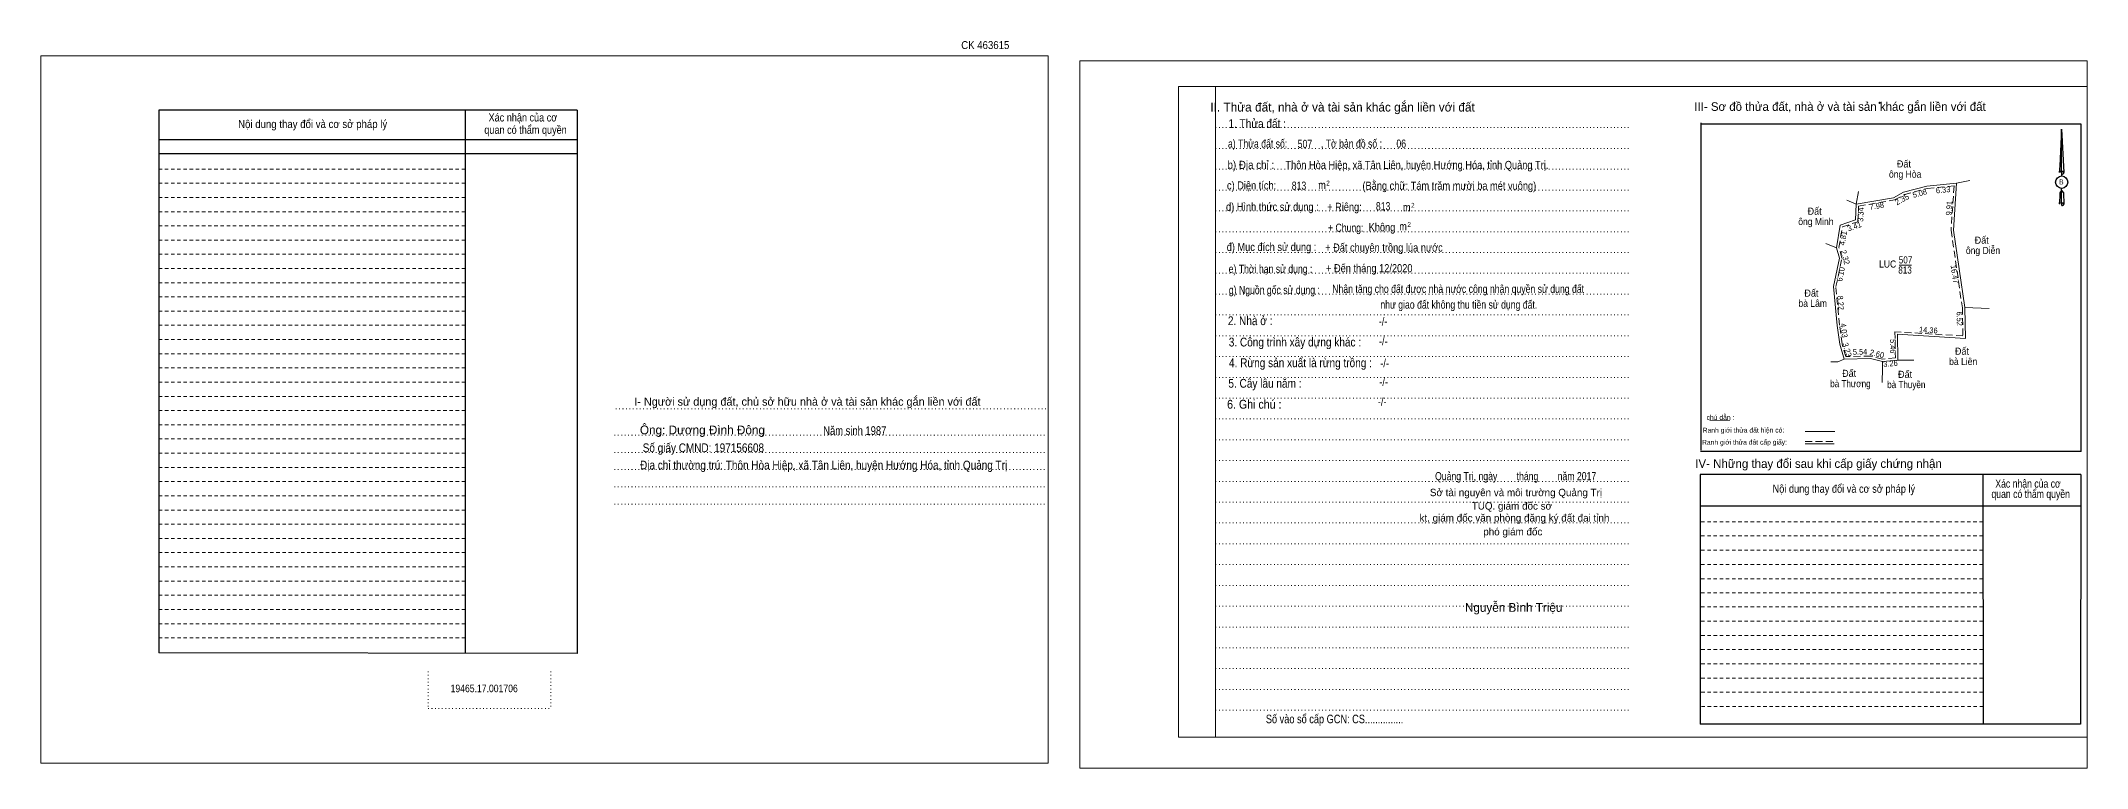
# Model space of a CAD drawing. Header units: metres. Extents: x 548176 to 549603, y 1838219 to 1838515.
# Drawn here: x 548176 to 548801, y 1838293 to 1838515 of the extents above; entities that cross this region are included whole.
import ezdxf
from ezdxf.enums import TextEntityAlignment as Align

# ---------------------------------------------------------------- set-up
doc = ezdxf.new("R2010")
doc.units = ezdxf.units.M
doc.header["$LTSCALE"] = 0.7
doc.header["$PDMODE"] = 32
doc.header["$PDSIZE"] = 0.35
for name, pattern in [('DOTTED', [1.5, 0.3, -1.2]), ('MEDIUM_DASHED', [4.5, 3, -1.5]), ('SHORT_DASHED', [2.7, 1.5, -1.2])]:
    doc.linetypes.add(name, pattern=pattern)
for name, color, linetype, lineweight in [('1', 7, 'DOTTED', 13), ('18', 7, 'Continuous', 25), ('2', 7, 'SHORT_DASHED', 13), ('28', 7, 'Continuous', 13), ('55', 7, 'Continuous', 13), ('8', 7, 'Continuous', 13)]:
    doc.layers.add(name, color=color, linetype=linetype, lineweight=lineweight)
for name, color, linetype in [('10', 7, 'Continuous'), ('40', 7, 'Continuous'), ('9', 7, 'Continuous')]:
    doc.layers.add(name, color=color, linetype=linetype)

msp = doc.modelspace()

# ---------------------------------------------------------------- linework, layer by layer
at = {"layer": '1', "linetype": 'Continuous'}
for p, q in [((548523.46, 1838501.16), (548801.1, 1838501.16)), ((548523.46, 1838501.16), (548523.46, 1838302.4)), ((548801.1, 1838501.16), (548801.1, 1838300.72)), ((548523.46, 1838302.4), (548801.1, 1838302.4))]:
    msp.add_line(p, q, dxfattribs=at)
at = {"layer": '1'}
for p, q in [((548534.7, 1838501.16), (548534.7, 1838302.4)), ((548534.7, 1838501.16), (548534.7, 1838302.4)), ((548534.78, 1838488.56), (548661.62, 1838488.56)), ((548534.78, 1838482.2), (548661.62, 1838482.2)), ((548534.78, 1838475.84), (548661.62, 1838475.84)), ((548534.78, 1838469.48), (548661.62, 1838469.48)), ((548534.78, 1838463.12), (548661.62, 1838463.12)), ((548534.78, 1838456.76), (548661.62, 1838456.76)), ((548534.78, 1838450.4), (548661.62, 1838450.4)), ((548534.78, 1838444.08), (548661.62, 1838444.08)), ((548534.78, 1838437.68), (548661.62, 1838437.68)), ((548534.78, 1838431.36), (548661.62, 1838431.36)), ((548534.78, 1838425), (548661.62, 1838425)), ((548534.78, 1838418.64), (548661.62, 1838418.64)), ((548534.78, 1838412.28), (548661.62, 1838412.28)), ((548534.78, 1838405.96), (548661.62, 1838405.96)), ((548351.46, 1838402.72), (548483.54, 1838402.72)), ((548534.78, 1838399.6), (548661.62, 1838399.6)), ((548351.06, 1838394.6), (548483.1, 1838394.6)), ((548534.78, 1838393.24), (548661.62, 1838393.24)), ((548351.06, 1838389.36), (548483.1, 1838389.36)), ((548534.78, 1838386.88), (548661.62, 1838386.88)), ((548351.06, 1838384.12), (548483.1, 1838384.12)), ((548351.06, 1838378.88), (548483.1, 1838378.88)), ((548534.78, 1838380.52), (548661.62, 1838380.52)), ((548351.06, 1838373.6), (548483.1, 1838373.6)), ((548534.78, 1838374.2), (548661.62, 1838374.2)), ((548534.78, 1838367.84), (548661.62, 1838367.84)), ((548534.78, 1838361.48), (548661.62, 1838361.48)), ((548534.78, 1838355.12), (548661.62, 1838355.12)), ((548534.78, 1838348.76), (548661.62, 1838348.76)), ((548534.78, 1838342.4), (548661.62, 1838342.4)), ((548534.78, 1838336.04), (548661.62, 1838336.04)), ((548534.78, 1838329.68), (548661.62, 1838329.68)), ((548294.14, 1838322.44), (548294.14, 1838311.16)), ((548331.62, 1838322.44), (548331.62, 1838311.16)), ((548534.78, 1838323.36), (548661.62, 1838323.36)), ((548534.78, 1838317), (548661.62, 1838317)), ((548294.14, 1838311.16), (548331.62, 1838311.16)), ((548534.78, 1838310.64), (548661.62, 1838310.64))]:
    msp.add_line(p, q, dxfattribs=at)
at = {"layer": '1', "linetype": 'Continuous'}
for points in [[(548175.78, 1838294.44), (548483.58, 1838294.44), (548483.58, 1838510.44), (548175.78, 1838510.44)], [(548175.78, 1838510.44), (548483.58, 1838510.44), (548483.58, 1838294.44), (548175.78, 1838294.44)], [(548175.78, 1838294.44), (548483.58, 1838294.44), (548483.58, 1838510.44), (548175.78, 1838510.44)], [(548493.3, 1838292.96), (548801.1, 1838292.96), (548801.1, 1838508.96), (548493.3, 1838508.96)], [(548534.7, 1838501.16), (548801.1, 1838501.16), (548801.1, 1838302.4), (548534.7, 1838302.4)]]:
    msp.add_lwpolyline(points, close=True, dxfattribs=at)
at = {"layer": '18'}
for p, q in [((548793.3, 1838488.08), (548794.02, 1838474.84)), ((548793.3, 1838488.08), (548794.02, 1838474.84)), ((548793.3, 1838488.08), (548794.02, 1838474.84)), ((548792.74, 1838476.92), (548792.62, 1838474.88)), ((548793.3, 1838475.28), (548793.3, 1838474.76)), ((548793.3, 1838474.76), (548793.3, 1838474.4)), ((548793.3, 1838474.4), (548793.3, 1838473.88)), ((548793.3, 1838474.4), (548793.3, 1838473.88)), ((548793.3, 1838474.4), (548793.3, 1838473.88)), ((548794.02, 1838474.84), (548794.02, 1838474.88)), ((548793.3, 1838469.4), (548793.3, 1838470)), ((548793.3, 1838469.4), (548793.3, 1838470)), ((548793.3, 1838469.4), (548793.3, 1838470)), ((548793.3, 1838469.4), (548793.86, 1838468.68)), ((548793.3, 1838469.4), (548793.86, 1838468.68)), ((548793.3, 1838469.4), (548793.86, 1838468.68)), ((548793.86, 1838468.68), (548794.02, 1838465.2)), ((548793.86, 1838468.68), (548794.02, 1838465.2)), ((548793.86, 1838468.68), (548794.02, 1838465.2)), ((548793.3, 1838465.64), (548793.3, 1838465.16)), ((548793.3, 1838465.16), (548793.3, 1838464.76)), ((548794.02, 1838465.2), (548794.02, 1838465.24))]:
    msp.add_line(p, q, dxfattribs=at)
for points in [[(548793.3, 1838475.28), (548793.3, 1838488.08), (548792.74, 1838476.92)], [(548793.3, 1838465.64), (548793.3, 1838469.4), (548792.82, 1838468.68), (548792.74, 1838467.28), (548792.62, 1838465.24)]]:
    msp.add_lwpolyline(points, dxfattribs=at)
msp.add_ellipse((548793.3453, 1838471.9021), major_axis=(0, 1.8869), ratio=0.983453, dxfattribs=at)
for centre, start_param, end_param in [((548793.346, 1838474.8098), 1.57079633, 3.07445202), ((548793.346, 1838474.8098), 0.06714063, 1.57079633), ((548793.346, 1838474.8098), 4.71238898, 6.28318531), ((548793.346, 1838465.179), 2.49106941, 3.07427841), ((548793.346, 1838465.179), 1.57079633, 2.49106941), ((548793.346, 1838465.179), 0.06714063, 1.57079633), ((548793.346, 1838465.179), 4.71238898, 6.28318531)]:
    msp.add_ellipse(centre, major_axis=(0.6803, 0), ratio=0.655448, start_param=start_param, end_param=end_param, dxfattribs=at)
at = {"layer": '2', "linetype": 'Continuous', "lineweight": 25}
for p, q in [((548339.66, 1838493.88), (548211.78, 1838493.88)), ((548211.78, 1838493.88), (548211.78, 1838328.12)), ((548305.42, 1838493.88), (548305.46, 1838328)), ((548339.66, 1838484.84), (548211.94, 1838484.84)), ((548339.66, 1838480.52), (548211.94, 1838480.52))]:
    msp.add_line(p, q, dxfattribs=at)
at = {"layer": '2'}
for p, q in [((548305.42, 1838475.92), (548211.74, 1838475.92)), ((548305.42, 1838471.56), (548211.74, 1838471.56)), ((548305.42, 1838471.56), (548211.78, 1838471.56)), ((548305.42, 1838467.2), (548211.78, 1838467.2)), ((548305.42, 1838462.88), (548211.78, 1838462.88)), ((548305.42, 1838458.56), (548211.78, 1838458.56)), ((548305.42, 1838454.2), (548211.78, 1838454.2)), ((548305.42, 1838449.88), (548211.78, 1838449.88)), ((548305.46, 1838445.52), (548211.78, 1838445.52)), ((548305.46, 1838441.2), (548211.78, 1838441.2)), ((548305.46, 1838436.84), (548211.78, 1838436.84)), ((548305.46, 1838432.52), (548211.78, 1838432.52)), ((548305.46, 1838428.2), (548211.78, 1838428.2)), ((548305.46, 1838423.84), (548211.78, 1838423.84)), ((548305.46, 1838419.48), (548211.78, 1838419.48)), ((548305.46, 1838415.16), (548211.78, 1838415.16)), ((548305.46, 1838410.8), (548211.78, 1838410.8)), ((548305.46, 1838406.48), (548211.78, 1838406.48)), ((548305.46, 1838402.16), (548211.78, 1838402.16)), ((548305.46, 1838397.8), (548211.78, 1838397.8)), ((548305.46, 1838393.48), (548211.78, 1838393.48)), ((548305.46, 1838389.12), (548211.78, 1838389.12)), ((548305.46, 1838384.76), (548211.78, 1838384.76)), ((548305.46, 1838380.44), (548211.78, 1838380.44)), ((548305.46, 1838376.12), (548211.78, 1838376.12)), ((548305.46, 1838371.76), (548211.78, 1838371.76)), ((548305.46, 1838367.44), (548211.78, 1838367.44)), ((548305.46, 1838363.08), (548211.78, 1838363.08)), ((548769.26, 1838363.84), (548682.9, 1838363.84)), ((548769.26, 1838359.52), (548682.9, 1838359.52)), ((548305.46, 1838358.76), (548211.78, 1838358.76)), ((548305.46, 1838354.4), (548211.78, 1838354.4)), ((548769.26, 1838355.16), (548682.9, 1838355.16)), ((548305.46, 1838350.08), (548211.78, 1838350.08)), ((548769.26, 1838350.8), (548682.9, 1838350.8)), ((548305.46, 1838345.76), (548211.78, 1838345.76)), ((548305.46, 1838341.4), (548211.78, 1838341.4)), ((548769.26, 1838346.48), (548682.9, 1838346.48)), ((548769.26, 1838342.16), (548682.9, 1838342.16)), ((548305.46, 1838337.04), (548211.78, 1838337.04)), ((548769.26, 1838337.8), (548682.9, 1838337.8)), ((548305.46, 1838332.72), (548211.78, 1838332.72)), ((548769.3, 1838333.48), (548682.9, 1838333.48)), ((548769.3, 1838329.12), (548682.9, 1838329.12)), ((548769.3, 1838324.8), (548682.9, 1838324.8)), ((548769.3, 1838320.44), (548682.9, 1838320.44)), ((548769.3, 1838316.12), (548682.9, 1838316.12)), ((548769.34, 1838311.8), (548682.9, 1838311.8))]:
    msp.add_line(p, q, dxfattribs=at)
at = {"layer": '2', "linetype": 'Continuous', "lineweight": 25}
msp.add_lwpolyline([(548339.66, 1838493.88), (548339.62, 1838327.92), (548211.78, 1838328.12)], dxfattribs=at)
at = {"layer": '28', "lineweight": 25}
for p, q in [((548683.1, 1838490), (548683.1, 1838390.04)), ((548799.26, 1838389.68), (548682.98, 1838389.68)), ((548769.26, 1838382.64), (548769.34, 1838306.32)), ((548799.18, 1838382.64), (548799.14, 1838306.32)), ((548799.14, 1838372.96), (548682.9, 1838372.96)), ((548799.14, 1838306.32), (548682.9, 1838306.32))]:
    msp.add_line(p, q, dxfattribs=at)
at = {"layer": '28', "linetype": 'SHORT_DASHED'}
msp.add_line((548769.26, 1838368.2), (548682.9, 1838368.2), dxfattribs=at)
at = {"layer": '28', "lineweight": 25}
for points in [[(548799.26, 1838389.68), (548799.26, 1838489.64), (548682.98, 1838489.64)], [(548799.18, 1838382.64), (548682.9, 1838382.64), (548682.9, 1838306.32)]]:
    msp.add_lwpolyline(points, dxfattribs=at)
at = {"layer": '28'}
msp.add_point((548737.7, 1838496.12), dxfattribs=at)
at = {"layer": '55'}
for p, q in [((548685.82, 1838399.12), (548691.9, 1838399.2)), ((548714.9, 1838395.72), (548724.06, 1838395.72)), ((548714.98, 1838392), (548723.78, 1838392)), ((548714.98, 1838392), (548723.78, 1838392))]:
    msp.add_line(p, q, dxfattribs=at)
at = {"layer": '55', "linetype": 'MEDIUM_DASHED'}
msp.add_line((548714.98, 1838392.68), (548723.98, 1838392.68), dxfattribs=at)
at = {"layer": '8'}
for p, q in [((548765.31, 1838472.4), (548761.24, 1838471.57)), ((548765.31, 1838472.4), (548761.24, 1838471.57)), ((548765.31, 1838472.4), (548761.24, 1838471.57)), ((548727.63, 1838466.42), (548730.58, 1838465.2)), ((548731.21, 1838469.01), (548730.58, 1838465.2)), ((548721.29, 1838453.14), (548724.51, 1838451.89)), ((548743.64, 1838446.6), (548747.43, 1838446.6)), ((548763.72, 1838433.59), (548763.9, 1838424.16)), ((548771.16, 1838433.3), (548763.72, 1838433.59)), ((548743.12, 1838425.45), (548743.25, 1838417.52)), ((548743.12, 1838425.45), (548763.9, 1838424.16)), ((548743.25, 1838417.52), (548738.53, 1838417.12)), ((548743.25, 1838417.52), (548738.53, 1838417.12)), ((548738.53, 1838417.12), (548738.56, 1838415.13)), ((548738.53, 1838417.12), (548738.56, 1838415.13)), ((548748.11, 1838417.51), (548743.25, 1838417.52))]:
    msp.add_line(p, q, dxfattribs=at)
msp.add_lwpolyline([(548761.24, 1838471.57), (548760.26, 1838457.24), (548763.72, 1838433.59), (548763.9, 1838424.16), (548743.12, 1838425.45), (548743.25, 1838417.52), (548738.53, 1838417.12), (548734.9, 1838418.05), (548726.87, 1838417.89), (548725.54, 1838422.39), (548724.75, 1838428.17), (548723.6, 1838440.01), (548725.44, 1838448.68), (548724.51, 1838451.89), (548725.69, 1838458.8), (548730.37, 1838460.37), (548730.58, 1838465.2), (548741.99, 1838467.17), (548744.99, 1838468.8), (548752.09, 1838470.69)], close=True, dxfattribs=at)
at = {"layer": '8', "linetype": 'MEDIUM_DASHED'}
msp.add_lwpolyline([(548760.45, 1838470.77), (548759.54, 1838457.2), (548762.98, 1838433.55), (548763.15, 1838424.93), (548742.39, 1838426.22), (548742.52, 1838418.21), (548738.61, 1838417.86), (548734.99, 1838418.78), (548727.39, 1838418.63), (548726.23, 1838422.55), (548725.46, 1838428.25), (548724.34, 1838439.99), (548726.2, 1838448.7), (548725.24, 1838451.96), (548726.32, 1838458.23), (548731.08, 1838459.83), (548731.27, 1838464.59), (548742.25, 1838466.46), (548745.26, 1838468.1), (548752.23, 1838469.99)], close=True, dxfattribs=at)
at = {"layer": '8'}
for points in [[(548730.58, 1838465.2), (548741.99, 1838467.17), (548744.99, 1838468.8), (548752.09, 1838470.69), (548761.24, 1838471.57)], [(548761.24, 1838471.57), (548760.26, 1838457.24), (548763.72, 1838433.59)], [(548724.51, 1838451.89), (548725.69, 1838458.8), (548730.37, 1838460.37), (548730.58, 1838465.2)], [(548726.87, 1838417.89), (548725.54, 1838422.39), (548724.75, 1838428.17), (548723.6, 1838440.01), (548725.44, 1838448.68), (548724.51, 1838451.89)], [(548722.76, 1838417.03), (548724.98, 1838417.04), (548726.87, 1838417.89)], [(548738.53, 1838417.12), (548734.9, 1838418.05), (548726.87, 1838417.89)], [(548738.53, 1838417.12), (548738.56, 1838415.13), (548738.46, 1838410.7)]]:
    msp.add_lwpolyline(points, dxfattribs=at)

# ---------------------------------------------------------------- texts
at = {"layer": '10'}
for s, height, p in [('TUQ. giám đốc sở', 2.25, (548625.32, 1838371.9)), ('kt. giám đốc văn phòng đăng ký đất đai tỉnh', 2.25, (548626.105, 1838368.24)), ('phó giám đốc', 2.25, (548625.595, 1838364.02)), ('Nguyễn Bình Triệu', 2.67, (548625.865, 1838340.68))]:
    msp.add_text(s, height=height, dxfattribs=at).set_placement(p, align=Align.CENTER)
at = {"layer": '18'}
for s, height, p in [('II. Thửa đất, nhà ở và tài sản khác gắn liền với đất', 2.7, (548573.57, 1838493.48)), ('Sở tài nguyên và môi trường Quảng Trị', 2.25, (548626.57, 1838376))]:
    msp.add_text(s, height=height, dxfattribs=at).set_placement(p, align=Align.CENTER)
for s, height, width, p in [('1. Thửa đất :', 2.7, 0.85, (548547.48, 1838488.44)), ('a) Thửa đất số:              , Tờ bản đồ số : ', 2.475, 0.8, (548562.455, 1838482.44)), ('507', 2.48, 0.8, (548562.075, 1838482.36)), ('06', 2.48, 0.8, (548591.5, 1838482.44)), ('b) Địa chỉ : ', 2.475, 0.9, (548545.945, 1838475.96)), (' Thôn Hòa Hiệp, xã Tân Liên, huyện Hướng Hóa, tỉnh Quảng Trị.', 2.48, 0.85, (548595.895, 1838475.92)), ('c) Diện tích: ', 2.48, 0.85, (548546.155, 1838469.68)), ('813', 2.48, 0.8, (548560.26, 1838469.6)), ('2', 1.5, 0.75, (548569.13, 1838470.88)), ('(Bằng chữ: Tám trăm mười ba mét vuông)', 2.48, 0.85, (548606.2, 1838469.59)), ('B', 1.5, 0.9, (548793.24, 1838471.22)), ('d) Hình thức sử dụng :', 2.475, 0.85, (548552.115, 1838463.16)), (' m', 2.475, 0.85, (548566.905, 1838469.8)), ('813', 2.48, 0.8, (548585.97, 1838463.32)), ('+ Riêng: ', 2.475, 0.85, (548574.54, 1838463.12)), (' m', 2.475, 0.85, (548592.785, 1838463)), ('2', 1.5, 0.75, (548593.93, 1838458.24)), ('2', 1.5, 0.75, (548595.05, 1838464.08)), ('đ) Mục đích sử dụng :', 2.475, 0.85, (548551.86, 1838450.88)), ('+ Đất chuyên trồng lúa nước', 2.48, 0.85, (548586.22, 1838450.7)), ('       + Chung:', 2.475, 0.8, (548571.965, 1838456.76)), ('Không', 2.475, 0.85, (548585.615, 1838456.92)), (' m', 2.475, 0.85, (548591.665, 1838457.16)), ('+ Đến tháng 12/2020', 2.48, 0.85, (548581.725, 1838444.39)), ('e) Thời hạn sử dụng :', 2.475, 0.8, (548551.565, 1838444.19)), ('Nhận tặng cho đất được nhà nước công nhận quyền sử dụng đất ', 2.48, 0.8, (548609.265, 1838438.08)), ('g) Nguồn gốc sử dụng :', 2.475, 0.8, (548552.735, 1838437.75)), ('như giao đất không thu tiền sử dụng đất.', 2.48, 0.8, (548609.1, 1838433.27)), ('2. Nhà ở :', 2.7, 0.85, (548545.335, 1838428.24)), ('3. Công trình xây dựng khác :', 2.7, 0.85, (548559.015, 1838421.72)), ('4. Rừng sản xuất là rừng trồng :', 2.7, 0.85, (548560.71, 1838415.4)), ('5. Cây lâu năm :', 2.7, 0.85, (548549.85, 1838409.12)), ('6. Ghi chú :', 2.7, 0.9, (548546.595, 1838402.72)), ('Quảng Trị, ngày        tháng        năm 2017', 2.48, 0.8, (548626.465, 1838380.88)), ('19465.17.001706', 2.32, 0.85, (548311.24, 1838316.12)), ('Số vào sổ cấp GCN: CS...............', 2.625, 0.8, (548571.12, 1838306.64))]:
    msp.add_text(s, height=height, dxfattribs=dict(at, width=width)).set_placement(p, align=Align.CENTER)
at = {"layer": '2'}
for s, width, p in [('Nội dung thay đổi và cơ sở pháp lý', 0.9, (548258.83, 1838488.44)), ('Nội dung thay đổi và cơ sở pháp lý', 0.9, (548258.83, 1838488.44)), ('Xác nhận của cơ', 0.85, (548323.075, 1838490.44)), ('Xác nhận của cơ', 0.85, (548323.075, 1838490.44)), (' quan có thẩm quyền', 0.85, (548323.495, 1838486.68)), (' quan có thẩm quyền', 0.85, (548323.495, 1838486.68))]:
    msp.add_text(s, height=2.445, dxfattribs=dict(at, width=width)).set_placement(p, align=Align.CENTER)
at = {"layer": '28'}
for s, height, p in [('III- Sơ đồ thửa đất, nhà ở và tài sản khác gắn liền với đất', 2.625, (548725.595, 1838493.68)), ('I- Người sử dụng đất, chủ sở hữu nhà ở và tài sản khác gắn liền với đất', 2.479, (548410.025, 1838403.64)), ('IV- Những thay đổi sau khi cấp giấy chứng nhận', 2.625, (548719.03, 1838384.64))]:
    msp.add_text(s, height=height, dxfattribs=at).set_placement(p, align=Align.CENTER)
for s, height, width, p in [('-/-', 2.475, 0.85, (548585.96, 1838428.16)), ('-/-', 2.475, 0.85, (548586.01, 1838422.11)), ('-/-', 2.475, 0.85, (548586.41, 1838415.35)), ('-/-', 2.475, 0.85, (548586.13, 1838409.68)), ('-/-', 2.475, 0.85, (548585.68, 1838403.6)), ('Năm sinh 1987', 2.68, 0.8, (548424.505, 1838394.68)), ('Số giấy CMND: 197156608', 2.68, 0.85, (548378.23, 1838389.44)), ('Địa chỉ thường trú: Thôn Hòa Hiệp, xã Tân Liên, huyện Hướng Hóa, tỉnh Quảng Trị', 2.68, 0.85, (548414.985, 1838384.16)), ('Nội dung thay đổi và cơ sở pháp lý', 2.475, 0.85, (548726.765, 1838377.04)), (' quan có thẩm quyền', 2.475, 0.8, (548783.5, 1838375.44)), ('Xác nhận của cơ', 2.475, 0.8, (548783.05, 1838378.6))]:
    msp.add_text(s, height=height, dxfattribs=dict(at, width=width)).set_placement(p, align=Align.CENTER)
at = {"layer": '40', "width": 0.9}
msp.add_text('CK 463615', height=2.44, dxfattribs=at).set_placement((548464.385, 1838512.56), align=Align.CENTER)
at = {"layer": '55'}
msp.add_text('chú dẫn :', height=1.498, rotation=359.974, dxfattribs=at).set_placement((548689.0697, 1838399.2978), align=Align.CENTER)
at = {"layer": '55', "width": 0.9}
for s, p in [('Ranh giới thửa đất hiện có:', (548696.0882, 1838395.4048)), ('Ranh giới thửa đất cấp giấy:', (548696.4082, 1838391.7258))]:
    msp.add_text(s, height=1.498, rotation=0.135, dxfattribs=at).set_placement(p, align=Align.CENTER)
at = {"layer": '8'}
for s, width, p in [('Đất ', 0.95, (548745.5, 1838476.39)), ('ông Hòa', 0.9, (548745.505, 1838473.26)), ('ông Minh', 0.9, (548718.225, 1838458.8)), ('Đất ', 0.95, (548718.22, 1838461.95)), ('Đất ', 0.95, (548769.29, 1838453.09)), ('507', 0.85, (548745.625, 1838447.08)), ('ông Diễn', 0.9, (548769.295, 1838449.97)), ('813', 0.85, (548745.465, 1838443.98)), ('bà Lâm', 0.9, (548717.25, 1838433.82)), ('Đất ', 0.95, (548717.24, 1838436.93)), ('bà Liên', 0.9, (548763.24, 1838416.05)), ('Đất ', 0.95, (548763.25, 1838419.19)), ('bà Thương', 0.85, (548728.77, 1838409.29)), ('Đất ', 0.95, (548728.77, 1838412.43)), ('bà Thuyền', 0.85, (548745.85, 1838409)), ('Đất ', 0.95, (548745.87, 1838412.13))]:
    msp.add_text(s, height=2.174, dxfattribs=dict(at, width=width)).set_placement(p, align=Align.CENTER)
for s, rotation, p in [('2.35', 28.747, (548744.9567, 1838465.8856)), ('2.32', 286.25, (548726.357, 1838448.7333))]:
    msp.add_text(s, height=1.739, rotation=rotation, dxfattribs=at).set_placement(p, align=Align.CENTER)
for s, rotation, width, p in [('5.08', 14.939, 0.95, (548750.1808, 1838467.6678)), ('6.33', 5.44, 0.9, (548757.1775, 1838468.6893)), ('3.41', 18.648, 0.95, (548730.2569, 1838457.5608)), ('3.34', 87.429, 0.9, (548732.7796, 1838461.976)), ('7.98', 9.734, 0.9, (548736.973, 1838463.7822)), ('9.91', 86.182, 0.85, (548759.7979, 1838463.9071)), ('4.81', 80.185, 0.9, (548727.3928, 1838454.6518)), ('6.10', 77.99, 0.95, (548726.6655, 1838443.6141)), ('16.47', 278.273, 0.9, (548759.7973, 1838443.6851)), ('8.22', 275.516, 0.9, (548724.9562, 1838434.9586)), ('4.03', 277.707, 0.9, (548725.9432, 1838426.5216)), ('6.52', 271.142, 0.85, (548761.2693, 1838430.1873)), ('3.23', 286.53, 0.95, (548726.9381, 1838420.4674)), ('5.46', 270.944, 0.85, (548740.8925, 1838421.7693)), ('14.36', 356.446, 0.9, (548752.5311, 1838425.8803)), ('5.54', 1.137, 0.85, (548731.7427, 1838419.2192)), ('2.60', 345.75, 0.95, (548736.6759, 1838418.6326)), ('3.26', 4.924, 0.9, (548741.0804, 1838415.6541))]:
    msp.add_text(s, height=1.739, rotation=rotation, dxfattribs=dict(at, width=width)).set_placement(p, align=Align.CENTER)
at = {"layer": '8', "width": 0.9}
msp.add_text('LUC ', height=2.174, dxfattribs=at).set_placement((548743.49, 1838445.81), align=Align.RIGHT)
at = {"layer": '9'}
msp.add_text('Ông: Dương Đình Đông', height=2.68, dxfattribs=at).set_placement((548377.945, 1838394.9), align=Align.CENTER)

doc.saveas('drawing.dxf')
